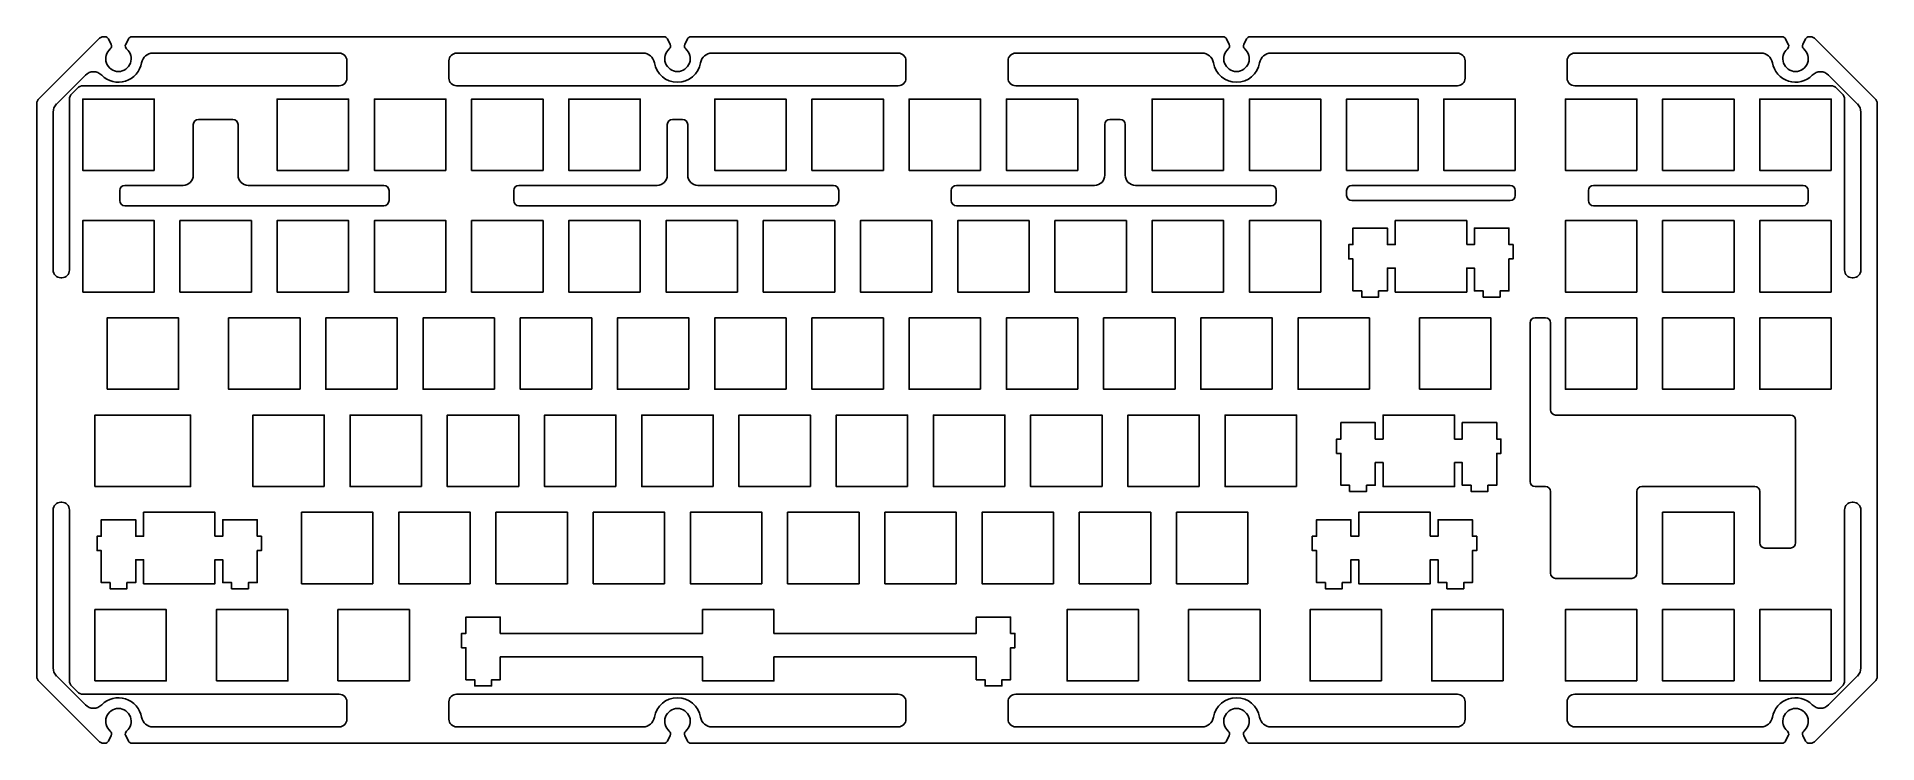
# Model space of a CAD drawing. Header units: millimetres. Extents: x -180 to 180, y -69 to 69.
import ezdxf

# ---------------------------------------------------------------- set-up
doc = ezdxf.new("R2010")
doc.units = ezdxf.units.MM
doc.layers.add('HMKB-80-ANSI STD', color=7, linetype='Continuous')

msp = doc.modelspace()

# ---------------------------------------------------------------- linework, layer by layer
at = {"layer": 'HMKB-80-ANSI STD'}
for p, q in [((-179.87, 57.15), (-168.25, 68.77)), ((-167.18, 69.21), (-166.92, 69.21)), ((-166.25, 68.79), (-165.72, 67.73)), ((-162.89, 67.73), (-162.36, 68.79)), ((-161.69, 69.21), (-57.38, 69.21)), ((-56.71, 68.79), (-56.18, 67.73)), ((-53.35, 67.73), (-52.83, 68.79)), ((-52.16, 69.21), (52.16, 69.21)), ((52.83, 68.79), (53.35, 67.73)), ((56.18, 67.73), (56.71, 68.79)), ((57.38, 69.21), (161.69, 69.21)), ((162.36, 68.79), (162.89, 67.73)), ((165.72, 67.73), (166.25, 68.79)), ((166.92, 69.21), (167.18, 69.21)), ((168.25, 68.77), (179.87, 57.15)), ((-121.04, 66.01), (-157.55, 66.01)), ((-61.52, 66.01), (-98.04, 66.01)), ((-11.5, 66.01), (-48.02, 66.01)), ((11.5, 66.01), (48.02, 66.01)), ((61.52, 66.01), (98.04, 66.01)), ((121.04, 66.01), (157.55, 66.01)), ((-170.79, 61.7), (-176.45, 56.04)), ((-119.54, 61.11), (-119.54, 64.51)), ((-99.54, 64.51), (-99.54, 61.11)), ((-10, 61.11), (-10, 64.51)), ((10, 61.11), (10, 64.51)), ((99.54, 64.51), (99.54, 61.11)), ((119.54, 61.11), (119.54, 64.51)), ((170.79, 61.7), (176.45, 56.04)), ((-173.47, 58.05), (-172.35, 59.17)), ((-171.28, 59.61), (-121.04, 59.61)), ((-98.04, 59.61), (-11.5, 59.61)), ((98.04, 59.61), (11.5, 59.61)), ((171.28, 59.61), (121.04, 59.61)), ((173.47, 58.05), (172.35, 59.17)), ((-180.31, -56.08), (-180.31, 56.08)), ((-177.11, 54.45), (-177.11, 23.5)), ((-173.91, 23.5), (-173.91, 56.98)), ((173.91, 23.5), (173.91, 56.98)), ((177.11, 54.45), (177.11, 23.5)), ((180.31, 56.08), (180.31, -56.08)), ((-149.64, 42.1), (-149.64, 52.01)), ((-148.64, 53.01), (-141.88, 53.01)), ((-140.88, 52.01), (-140.88, 42.1)), ((-56.77, 42.1), (-56.77, 52.01)), ((-55.77, 53.01), (-53.77, 53.01)), ((-52.77, 52.01), (-52.77, 42.1)), ((28.96, 42.1), (28.96, 52.01)), ((29.96, 53.01), (31.96, 53.01)), ((32.96, 52.01), (32.96, 42.1)), ((-163.04, 40.1), (-151.64, 40.1)), ((-138.88, 40.1), (-112.29, 40.1)), ((-85.86, 40.1), (-58.77, 40.1)), ((-50.77, 40.1), (-24.18, 40.1)), ((-0.13, 40.1), (26.96, 40.1)), ((34.96, 40.1), (61.54, 40.1)), ((77.34, 40.1), (108.39, 40.1)), ((124.73, 40.1), (165.78, 40.1)), ((-164.04, 37.1), (-164.04, 39.1)), ((-112.29, 36.1), (-163.04, 36.1)), ((-111.29, 39.1), (-111.29, 37.1)), ((-86.86, 37.1), (-86.86, 39.1)), ((-24.18, 36.1), (-85.86, 36.1)), ((-23.18, 39.1), (-23.18, 37.1)), ((-1.13, 37.1), (-1.13, 39.1)), ((61.54, 36.1), (-0.13, 36.1)), ((62.54, 39.1), (62.54, 37.1)), ((76.34, 38.1), (76.34, 39.1)), ((108.39, 37.1), (77.34, 37.1)), ((109.39, 39.1), (109.39, 38.1)), ((123.73, 37.1), (123.73, 39.1)), ((165.78, 36.1), (124.73, 36.1)), ((166.78, 39.1), (166.78, 37.1)), ((-175.61, 22), (-175.41, 22)), ((175.61, 22), (175.41, 22)), ((112.3, 13.14), (112.3, -17.91)), ((115.3, 14.14), (113.3, 14.14)), ((116.3, -3.91), (116.3, 13.14)), ((163.31, -4.91), (117.3, -4.91)), ((164.31, -29.96), (164.31, -5.91)), ((113.3, -18.91), (115.3, -18.91)), ((116.3, -19.91), (116.3, -35.91)), ((133.21, -35.91), (133.21, -19.91)), ((134.21, -18.91), (156.31, -18.91)), ((157.31, -19.91), (157.31, -29.96)), ((-177.11, -54.45), (-177.11, -23.5)), ((-175.61, -22), (-175.41, -22)), ((-173.91, -23.5), (-173.91, -56.98)), ((173.91, -56.98), (173.91, -23.5)), ((175.41, -22), (175.61, -22)), ((177.11, -23.5), (177.11, -54.45)), ((158.31, -30.96), (163.31, -30.96)), ((117.3, -36.91), (132.21, -36.91)), ((-168.25, -68.77), (-179.87, -57.15)), ((-170.79, -61.7), (-176.45, -56.04)), ((179.87, -57.15), (168.25, -68.77)), ((176.45, -56.04), (170.79, -61.7)), ((-173.47, -58.05), (-172.35, -59.17)), ((-171.28, -59.61), (-121.04, -59.61)), ((-119.54, -61.11), (-119.54, -64.51)), ((-99.54, -64.51), (-99.54, -61.11)), ((-98.04, -59.61), (-11.5, -59.61)), ((-10, -61.11), (-10, -64.51)), ((10, -64.51), (10, -61.11)), ((11.5, -59.61), (98.04, -59.61)), ((99.54, -61.11), (99.54, -64.51)), ((119.54, -64.51), (119.54, -61.11)), ((121.04, -59.61), (171.28, -59.61)), ((172.35, -59.17), (173.47, -58.05)), ((-165.72, -67.73), (-166.25, -68.79)), ((-162.36, -68.79), (-162.89, -67.73)), ((-121.04, -66.01), (-157.55, -66.01)), ((-61.52, -66.01), (-98.04, -66.01)), ((-56.18, -67.73), (-56.71, -68.79)), ((-52.83, -68.79), (-53.35, -67.73)), ((-11.5, -66.01), (-48.02, -66.01)), ((48.02, -66.01), (11.5, -66.01)), ((53.35, -67.73), (52.83, -68.79)), ((56.71, -68.79), (56.18, -67.73)), ((98.04, -66.01), (61.52, -66.01)), ((157.55, -66.01), (121.04, -66.01)), ((162.89, -67.73), (162.36, -68.79)), ((166.25, -68.79), (165.72, -67.73)), ((-166.92, -69.21), (-167.18, -69.21)), ((-57.38, -69.21), (-161.69, -69.21)), ((52.16, -69.21), (-52.16, -69.21)), ((161.69, -69.21), (57.38, -69.21)), ((167.18, -69.21), (166.92, -69.21))]:
    msp.add_line(p, q, dxfattribs=at)
for points in [[(-157.31, 43.01), (-157.31, 57.01), (-171.31, 57.01), (-171.31, 43.01)], [(-119.21, 43.01), (-119.21, 57.01), (-133.21, 57.01), (-133.21, 43.01)], [(-100.16, 43.01), (-100.16, 57.01), (-114.16, 57.01), (-114.16, 43.01)], [(-81.11, 43.01), (-81.11, 57.01), (-95.11, 57.01), (-95.11, 43.01)], [(-62.06, 43.01), (-62.06, 57.01), (-76.06, 57.01), (-76.06, 43.01)], [(-33.48, 43.01), (-33.48, 57.01), (-47.48, 57.01), (-47.48, 43.01)], [(-14.43, 43.01), (-14.43, 57.01), (-28.43, 57.01), (-28.43, 43.01)], [(4.62, 43.01), (4.62, 57.01), (-9.38, 57.01), (-9.38, 43.01)], [(23.67, 43.01), (23.67, 57.01), (9.67, 57.01), (9.67, 43.01)], [(52.24, 43.01), (52.24, 57.01), (38.24, 57.01), (38.24, 43.01)], [(71.29, 43.01), (71.29, 57.01), (57.29, 57.01), (57.29, 43.01)], [(90.34, 43.01), (90.34, 57.01), (76.34, 57.01), (76.34, 43.01)], [(109.39, 43.01), (109.39, 57.01), (95.39, 57.01), (95.39, 43.01)], [(133.21, 43.01), (133.21, 57.01), (119.21, 57.01), (119.21, 43.01)], [(152.26, 43.01), (152.26, 57.01), (138.26, 57.01), (138.26, 43.01)], [(171.31, 43.01), (171.31, 57.01), (157.31, 57.01), (157.31, 43.01)], [(-171.31, 19.19), (-157.31, 19.19), (-157.31, 33.19), (-171.31, 33.19)], [(-138.26, 19.19), (-138.26, 33.19), (-152.26, 33.19), (-152.26, 19.19)], [(-119.21, 19.19), (-119.21, 33.19), (-133.21, 33.19), (-133.21, 19.19)], [(-100.16, 19.19), (-100.16, 33.19), (-114.16, 33.19), (-114.16, 19.19)], [(-81.11, 19.19), (-81.11, 33.19), (-95.11, 33.19), (-95.11, 19.19)], [(-62.06, 19.19), (-62.06, 33.19), (-76.06, 33.19), (-76.06, 19.19)], [(-43.01, 19.19), (-43.01, 33.19), (-57.01, 33.19), (-57.01, 19.19)], [(-23.96, 19.19), (-23.96, 33.19), (-37.96, 33.19), (-37.96, 19.19)], [(-4.91, 19.19), (-4.91, 33.19), (-18.91, 33.19), (-18.91, 19.19)], [(14.14, 19.19), (14.14, 33.19), (0.14, 33.19), (0.14, 19.19)], [(33.19, 19.19), (33.19, 33.19), (19.19, 33.19), (19.19, 19.19)], [(52.24, 19.19), (52.24, 33.19), (38.24, 33.19), (38.24, 19.19)], [(71.29, 19.19), (71.29, 33.19), (57.29, 33.19), (57.29, 19.19)], [(99.87, 28.49), (99.87, 33.19), (85.87, 33.19), (85.87, 28.49), (84.34, 28.49), (84.34, 31.72), (77.59, 31.72), (77.59, 28.49), (76.77, 28.49), (76.77, 25.69), (77.59, 25.69), (77.59, 19.42), (79.32, 19.42), (79.32, 18.22), (82.62, 18.22), (82.62, 19.42), (84.34, 19.42), (84.34, 23.89), (85.87, 23.89), (85.87, 19.19), (99.87, 19.19), (99.87, 23.89), (101.39, 23.89), (101.39, 19.42), (103.12, 19.42), (103.12, 18.22), (106.42, 18.22), (106.42, 19.42), (108.14, 19.42), (108.14, 25.69), (108.97, 25.69), (108.97, 28.49), (108.14, 28.49), (108.14, 31.72), (101.39, 31.72), (101.39, 28.49)], [(133.21, 19.19), (133.21, 33.19), (119.21, 33.19), (119.21, 19.19)], [(152.26, 19.19), (152.26, 33.19), (138.26, 33.19), (138.26, 19.19)], [(171.31, 19.19), (171.31, 33.19), (157.31, 33.19), (157.31, 19.19)], [(-166.54, 0.14), (-152.54, 0.14), (-152.54, 14.14), (-166.54, 14.14)], [(-128.73, 0.14), (-128.73, 14.14), (-142.73, 14.14), (-142.73, 0.14)], [(-109.68, 0.14), (-109.68, 14.14), (-123.68, 14.14), (-123.68, 0.14)], [(-90.63, 0.14), (-90.63, 14.14), (-104.63, 14.14), (-104.63, 0.14)], [(-71.58, 0.14), (-71.58, 14.14), (-85.58, 14.14), (-85.58, 0.14)], [(-52.53, 0.14), (-52.53, 14.14), (-66.53, 14.14), (-66.53, 0.14)], [(-33.48, 0.14), (-33.48, 14.14), (-47.48, 14.14), (-47.48, 0.14)], [(-14.43, 0.14), (-14.43, 14.14), (-28.43, 14.14), (-28.43, 0.14)], [(4.62, 0.14), (4.62, 14.14), (-9.38, 14.14), (-9.38, 0.14)], [(23.67, 0.14), (23.67, 14.14), (9.67, 14.14), (9.67, 0.14)], [(42.72, 0.14), (42.72, 14.14), (28.72, 14.14), (28.72, 0.14)], [(61.77, 0.14), (61.77, 14.14), (47.77, 14.14), (47.77, 0.14)], [(80.82, 0.14), (80.82, 14.14), (66.82, 14.14), (66.82, 0.14)], [(90.63, 0.14), (104.63, 0.14), (104.63, 14.14), (90.63, 14.14)], [(133.21, 0.14), (133.21, 14.14), (119.21, 14.14), (119.21, 0.14)], [(152.26, 0.14), (152.26, 14.14), (138.26, 14.14), (138.26, 0.14)], [(171.31, 0.14), (171.31, 14.14), (157.31, 14.14), (157.31, 0.14)], [(-168.93, -18.91), (-150.16, -18.91), (-150.16, -4.91), (-168.93, -4.91)], [(-123.97, -18.91), (-123.97, -4.91), (-137.97, -4.91), (-137.97, -18.91)], [(-104.92, -18.91), (-104.92, -4.91), (-118.92, -4.91), (-118.92, -18.91)], [(-85.87, -18.91), (-85.87, -4.91), (-99.87, -4.91), (-99.87, -18.91)], [(-66.82, -18.91), (-66.82, -4.91), (-80.82, -4.91), (-80.82, -18.91)], [(-47.77, -18.91), (-47.77, -4.91), (-61.77, -4.91), (-61.77, -18.91)], [(-28.72, -18.91), (-28.72, -4.91), (-42.72, -4.91), (-42.72, -18.91)], [(-9.67, -18.91), (-9.67, -4.91), (-23.67, -4.91), (-23.67, -18.91)], [(9.38, -18.91), (9.38, -4.91), (-4.62, -4.91), (-4.62, -18.91)], [(28.43, -18.91), (28.43, -4.91), (14.43, -4.91), (14.43, -18.91)], [(47.48, -18.91), (47.48, -4.91), (33.48, -4.91), (33.48, -18.91)], [(66.53, -18.91), (66.53, -4.91), (52.53, -4.91), (52.53, -18.91)], [(97.49, -9.61), (97.49, -4.91), (83.49, -4.91), (83.49, -9.61), (81.96, -9.61), (81.96, -6.38), (75.21, -6.38), (75.21, -9.61), (74.39, -9.61), (74.39, -12.41), (75.21, -12.41), (75.21, -18.68), (76.94, -18.68), (76.94, -19.88), (80.24, -19.88), (80.24, -18.68), (81.96, -18.68), (81.96, -14.21), (83.49, -14.21), (83.49, -18.91), (97.49, -18.91), (97.49, -14.21), (99.01, -14.21), (99.01, -18.68), (100.74, -18.68), (100.74, -19.88), (104.04, -19.88), (104.04, -18.68), (105.76, -18.68), (105.76, -12.41), (106.59, -12.41), (106.59, -9.61), (105.76, -9.61), (105.76, -6.38), (99.01, -6.38), (99.01, -9.61)], [(-145.4, -28.66), (-145.4, -23.96), (-159.4, -23.96), (-159.4, -28.66), (-160.92, -28.66), (-160.92, -25.43), (-167.67, -25.43), (-167.67, -28.66), (-168.5, -28.66), (-168.5, -31.46), (-167.67, -31.46), (-167.67, -37.73), (-165.95, -37.73), (-165.95, -38.93), (-162.65, -38.93), (-162.65, -37.73), (-160.92, -37.73), (-160.92, -33.26), (-159.4, -33.26), (-159.4, -37.96), (-145.4, -37.96), (-145.4, -33.26), (-143.87, -33.26), (-143.87, -37.73), (-142.15, -37.73), (-142.15, -38.93), (-138.85, -38.93), (-138.85, -37.73), (-137.12, -37.73), (-137.12, -31.46), (-136.3, -31.46), (-136.3, -28.66), (-137.12, -28.66), (-137.12, -25.43), (-143.87, -25.43), (-143.87, -28.66)], [(-114.44, -37.96), (-114.44, -23.96), (-128.44, -23.96), (-128.44, -37.96)], [(-95.39, -37.96), (-95.39, -23.96), (-109.39, -23.96), (-109.39, -37.96)], [(-76.34, -37.96), (-76.34, -23.96), (-90.34, -23.96), (-90.34, -37.96)], [(-57.29, -37.96), (-57.29, -23.96), (-71.29, -23.96), (-71.29, -37.96)], [(-38.24, -37.96), (-38.24, -23.96), (-52.24, -23.96), (-52.24, -37.96)], [(-19.19, -37.96), (-19.19, -23.96), (-33.19, -23.96), (-33.19, -37.96)], [(-0.14, -37.96), (-0.14, -23.96), (-14.14, -23.96), (-14.14, -37.96)], [(18.91, -37.96), (18.91, -23.96), (4.91, -23.96), (4.91, -37.96)], [(37.96, -37.96), (37.96, -23.96), (23.96, -23.96), (23.96, -37.96)], [(57.01, -37.96), (57.01, -23.96), (43.01, -23.96), (43.01, -37.96)], [(92.72, -28.66), (92.72, -23.96), (78.73, -23.96), (78.73, -28.66), (77.2, -28.66), (77.2, -25.43), (70.45, -25.43), (70.45, -28.66), (69.62, -28.66), (69.62, -31.46), (70.45, -31.46), (70.45, -37.73), (72.18, -37.73), (72.18, -38.93), (75.48, -38.93), (75.48, -37.73), (77.2, -37.73), (77.2, -33.26), (78.73, -33.26), (78.73, -37.96), (92.72, -37.96), (92.72, -33.26), (94.25, -33.26), (94.25, -37.73), (95.98, -37.73), (95.98, -38.93), (99.28, -38.93), (99.28, -37.73), (101, -37.73), (101, -31.46), (101.83, -31.46), (101.83, -28.66), (101, -28.66), (101, -25.43), (94.25, -25.43), (94.25, -28.66)], [(152.26, -37.96), (152.26, -23.96), (138.26, -23.96), (138.26, -37.96)], [(-168.93, -57.01), (-154.93, -57.01), (-154.93, -43.01), (-168.93, -43.01)], [(-145.11, -57.01), (-131.11, -57.01), (-131.11, -43.01), (-145.11, -43.01)], [(-121.3, -57.01), (-107.3, -57.01), (-107.3, -43.01), (-121.3, -43.01)], [(-35.86, -47.71), (-35.86, -43.01), (-49.86, -43.01), (-49.86, -47.71), (-89.49, -47.71), (-89.49, -44.48), (-96.24, -44.48), (-96.24, -47.71), (-97.06, -47.71), (-97.06, -50.51), (-96.24, -50.51), (-96.24, -56.78), (-94.51, -56.78), (-94.51, -57.98), (-91.21, -57.98), (-91.21, -56.78), (-89.49, -56.78), (-89.49, -52.31), (-49.86, -52.31), (-49.86, -57.01), (-35.86, -57.01), (-35.86, -52.31), (3.76, -52.31), (3.76, -56.78), (5.49, -56.78), (5.49, -57.98), (8.79, -57.98), (8.79, -56.78), (10.51, -56.78), (10.51, -50.51), (11.34, -50.51), (11.34, -47.71), (10.51, -47.71), (10.51, -44.48), (3.76, -44.48), (3.76, -47.71)], [(35.57, -57.01), (21.57, -57.01), (21.57, -43.01), (35.57, -43.01)], [(59.39, -57.01), (45.39, -57.01), (45.39, -43.01), (59.39, -43.01)], [(83.2, -57.01), (69.2, -57.01), (69.2, -43.01), (83.2, -43.01)], [(107.01, -57.01), (93.01, -57.01), (93.01, -43.01), (107.01, -43.01)], [(133.21, -57.01), (133.21, -43.01), (119.21, -43.01), (119.21, -57.01)], [(152.26, -57.01), (152.26, -43.01), (138.26, -43.01), (138.26, -57.01)], [(171.31, -57.01), (171.31, -43.01), (157.31, -43.01), (157.31, -57.01)]]:
    msp.add_lwpolyline(points, close=True, dxfattribs=at)
at = {"layer": 'HMKB-80-ANSI STD', "extrusion": (0, 0, -1)}
for centre, radius, start, end in [((167.18, 67.71), 1.5, 45, 90), ((166.92, 68.46), 0.75, 90, 153.4349), ((161.69, 68.46), 0.75, 26.5651, 90), ((57.38, 68.46), 0.75, 90, 153.4349), ((52.16, 68.46), 0.75, 26.5651, 90), ((-52.16, 68.46), 0.75, 90, 153.4349), ((-57.38, 68.46), 0.75, 26.5651, 90), ((-161.69, 68.46), 0.75, 90, 153.4349), ((-166.92, 68.46), 0.75, 26.5651, 90), ((-167.18, 67.71), 1.5, 90, 135), ((166.39, 67.4), 0.75, 153.4349, 230.0926), ((162.22, 67.4), 0.75, 309.9074, 26.5651), ((56.85, 67.4), 0.75, 153.4349, 230.0926), ((52.68, 67.4), 0.75, 309.9074, 26.5651), ((-11.5, 64.51), 1.5, 0, 90), ((-48.02, 63.76), 2.25, 90, 170.3352), ((-52.68, 67.4), 0.75, 153.4349, 230.0926), ((-56.85, 67.4), 0.75, 309.9074, 26.5651), ((-61.52, 63.76), 2.25, 9.6648, 90), ((-98.04, 64.51), 1.5, 90, 180), ((-121.04, 64.51), 1.5, 0, 90), ((-157.55, 63.76), 2.25, 90, 170.3352), ((-162.22, 67.4), 0.75, 153.4349, 230.0926), ((-166.39, 67.4), 0.75, 309.9074, 26.5651), ((164.31, 64.91), 4.6, 189.6648, 315.5473), ((54.77, 64.91), 4.6, 189.6648, 350.3352), ((-169.2, 60.11), 2.25, 44.4527, 135), ((172.41, 56.98), 1.5, 360, 45), ((171.28, 58.11), 1.5, 45, 90), ((-11.5, 61.11), 1.5, 270, 360), ((-98.04, 61.11), 1.5, 180, 270), ((-121.04, 61.11), 1.5, 270, 360), ((178.81, 56.08), 1.5, 0, 45), ((-174.86, 54.45), 2.25, 135, 180), ((-178.81, 56.08), 1.5, 135, 180), ((148.64, 52.01), 1, 360, 90), ((141.88, 52.01), 1, 90, 180), ((55.77, 52.01), 1, 360, 90), ((53.77, 52.01), 1, 90, 180), ((-29.96, 52.01), 1, 360, 90), ((-31.96, 52.01), 1, 90, 180), ((163.04, 39.1), 1, 0, 90), ((112.29, 39.1), 1, 90, 180), ((85.86, 39.1), 1, 360, 90), ((24.18, 39.1), 1, 90, 180), ((0.13, 39.1), 1, 360, 90), ((-61.54, 39.1), 1, 90, 180), ((-77.34, 39.1), 1, 360, 90), ((-108.39, 39.1), 1, 90, 180), ((-124.73, 39.1), 1, 360, 90), ((-165.78, 39.1), 1, 90, 180), ((163.04, 37.1), 1, 270, 0), ((112.29, 37.1), 1, 180, 270), ((85.86, 37.1), 1, 270, 0), ((24.18, 37.1), 1, 180, 270), ((0.13, 37.1), 1, 270, 0), ((-61.54, 37.1), 1, 180, 270), ((-77.34, 38.1), 1, 270, 0), ((-108.39, 38.1), 1, 180, 270), ((-124.73, 37.1), 1, 270, 0), ((-165.78, 37.1), 1, 180, 270), ((-175.41, 23.5), 1.5, 270, 0), ((-175.61, 23.5), 1.5, 180, 270), ((-117.3, -3.91), 1, 270, 0), ((-115.3, -19.91), 1, 90, 180), ((-134.21, -19.91), 1, 0, 90), ((-156.31, -19.91), 1, 90, 180), ((175.61, -23.5), 1.5, 360, 90), ((175.41, -23.5), 1.5, 90, 180), ((-175.41, -23.5), 1.5, 0, 90), ((-175.61, -23.5), 1.5, 90, 180), ((178.81, -56.08), 1.5, 315, 360), ((174.86, -54.45), 2.25, 315, 0), ((-174.86, -54.45), 2.25, 180, 225), ((-178.81, -56.08), 1.5, 180, 225), ((121.04, -61.11), 1.5, 90, 180), ((98.04, -61.11), 1.5, 0, 90), ((11.5, -61.11), 1.5, 90, 180), ((-11.5, -61.11), 1.5, 0, 90), ((-98.04, -61.11), 1.5, 90, 180), ((-121.04, -61.11), 1.5, 0, 90), ((169.2, -60.11), 2.25, 224.4527, 315), ((157.55, -63.76), 2.25, 270, 350.3352), ((121.04, -64.51), 1.5, 180, 270), ((98.04, -64.51), 1.5, 270, 0), ((61.52, -63.76), 2.25, 189.6648, 270), ((48.02, -63.76), 2.25, 270, 350.3352), ((11.5, -64.51), 1.5, 180, 270), ((-11.5, -64.51), 1.5, 270, 0), ((-48.02, -63.76), 2.25, 189.6648, 270), ((-61.52, -63.76), 2.25, 270, 350.3352), ((-98.04, -64.51), 1.5, 180, 270), ((-121.04, -64.51), 1.5, 270, 0), ((-157.55, -63.76), 2.25, 189.6648, 270), ((-169.2, -60.11), 2.25, 225, 315.5473), ((166.39, -67.4), 0.75, 129.9074, 206.5651), ((162.22, -67.4), 0.75, 333.4349, 50.0926), ((56.85, -67.4), 0.75, 129.9074, 206.5651), ((52.68, -67.4), 0.75, 333.4349, 50.0926), ((-52.68, -67.4), 0.75, 129.9074, 206.5651), ((-56.85, -67.4), 0.75, 333.4349, 50.0926), ((-162.22, -67.4), 0.75, 129.9074, 206.5651), ((-166.39, -67.4), 0.75, 333.4349, 50.0926), ((167.18, -67.71), 1.5, 270, 315), ((166.92, -68.46), 0.75, 206.5651, 270), ((161.69, -68.46), 0.75, 270, 333.4349), ((57.38, -68.46), 0.75, 206.5651, 270), ((52.16, -68.46), 0.75, 270, 333.4349), ((-52.16, -68.46), 0.75, 206.5651, 270), ((-57.38, -68.46), 0.75, 270, 333.4349), ((-161.69, -68.46), 0.75, 206.5651, 270), ((-166.92, -68.46), 0.75, 270, 333.4349), ((-167.18, -67.71), 1.5, 225, 270)]:
    msp.add_arc(centre, radius, start, end, dxfattribs=at)
at = {"layer": 'HMKB-80-ANSI STD'}
for centre, radius, start, end in [((-164.31, 64.91), 2.5, 129.9074, 50.0926), ((-157.55, 63.76), 2.25, 90, 170.3352), ((-121.04, 64.51), 1.5, 360, 90), ((-98.04, 64.51), 1.5, 90, 180), ((-61.52, 63.76), 2.25, 9.6648, 90), ((-54.77, 64.91), 2.5, 129.9074, 50.0926), ((-48.02, 63.76), 2.25, 90, 170.3352), ((-11.5, 64.51), 1.5, 0, 90), ((54.77, 64.91), 2.5, 129.9074, 50.0926), ((164.31, 64.91), 2.5, 129.9074, 50.0926), ((-169.2, 60.11), 2.25, 44.4527, 135), ((54.77, 64.91), 4.6, 189.6648, 350.3352), ((164.31, 64.91), 4.6, 189.6648, 315.5473), ((-121.04, 61.11), 1.5, 270, 0), ((-98.04, 61.11), 1.5, 180, 270), ((-11.5, 61.11), 1.5, 270, 0), ((171.28, 58.11), 1.5, 45, 90), ((172.41, 56.98), 1.5, 360, 45), ((-174.86, 54.45), 2.25, 135, 180), ((-151.64, 42.1), 2, 270, 0), ((-138.88, 42.1), 2, 180, 270), ((-58.77, 42.1), 2, 270, 0), ((-50.77, 42.1), 2, 180, 270), ((26.96, 42.1), 2, 270, 0), ((34.96, 42.1), 2, 180, 270), ((-175.61, 23.5), 1.5, 180, 270), ((-175.41, 23.5), 1.5, 270, 0), ((113.3, 13.14), 1, 90, 180), ((115.3, 13.14), 1, 0, 90), ((163.31, -5.91), 1, 0, 90), ((113.3, -17.91), 1, 180, 270), ((158.31, -29.96), 1, 180, 270), ((163.31, -29.96), 1, 270, 0), ((117.3, -35.91), 1, 180, 270), ((132.21, -35.91), 1, 270, 360), ((-172.41, -56.98), 1.5, 180, 225), ((172.41, -56.98), 1.5, 315, 0), ((-171.28, -58.11), 1.5, 225, 270), ((-164.31, -64.91), 4.6, 9.6648, 135.5473), ((-54.77, -64.91), 4.6, 9.6648, 170.3352), ((54.77, -64.91), 4.6, 9.6648, 170.3352), ((164.31, -64.91), 4.6, 44.4527, 170.3352), ((171.28, -58.11), 1.5, 270, 315), ((-164.31, -64.91), 2.5, 309.9074, 230.0926), ((-54.77, -64.91), 2.5, 309.9074, 230.0926), ((54.77, -64.91), 2.5, 309.9074, 230.0926), ((164.31, -64.91), 2.5, 309.9074, 230.0926)]:
    msp.add_arc(centre, radius, start, end, dxfattribs=at)

doc.saveas('drawing.dxf')
